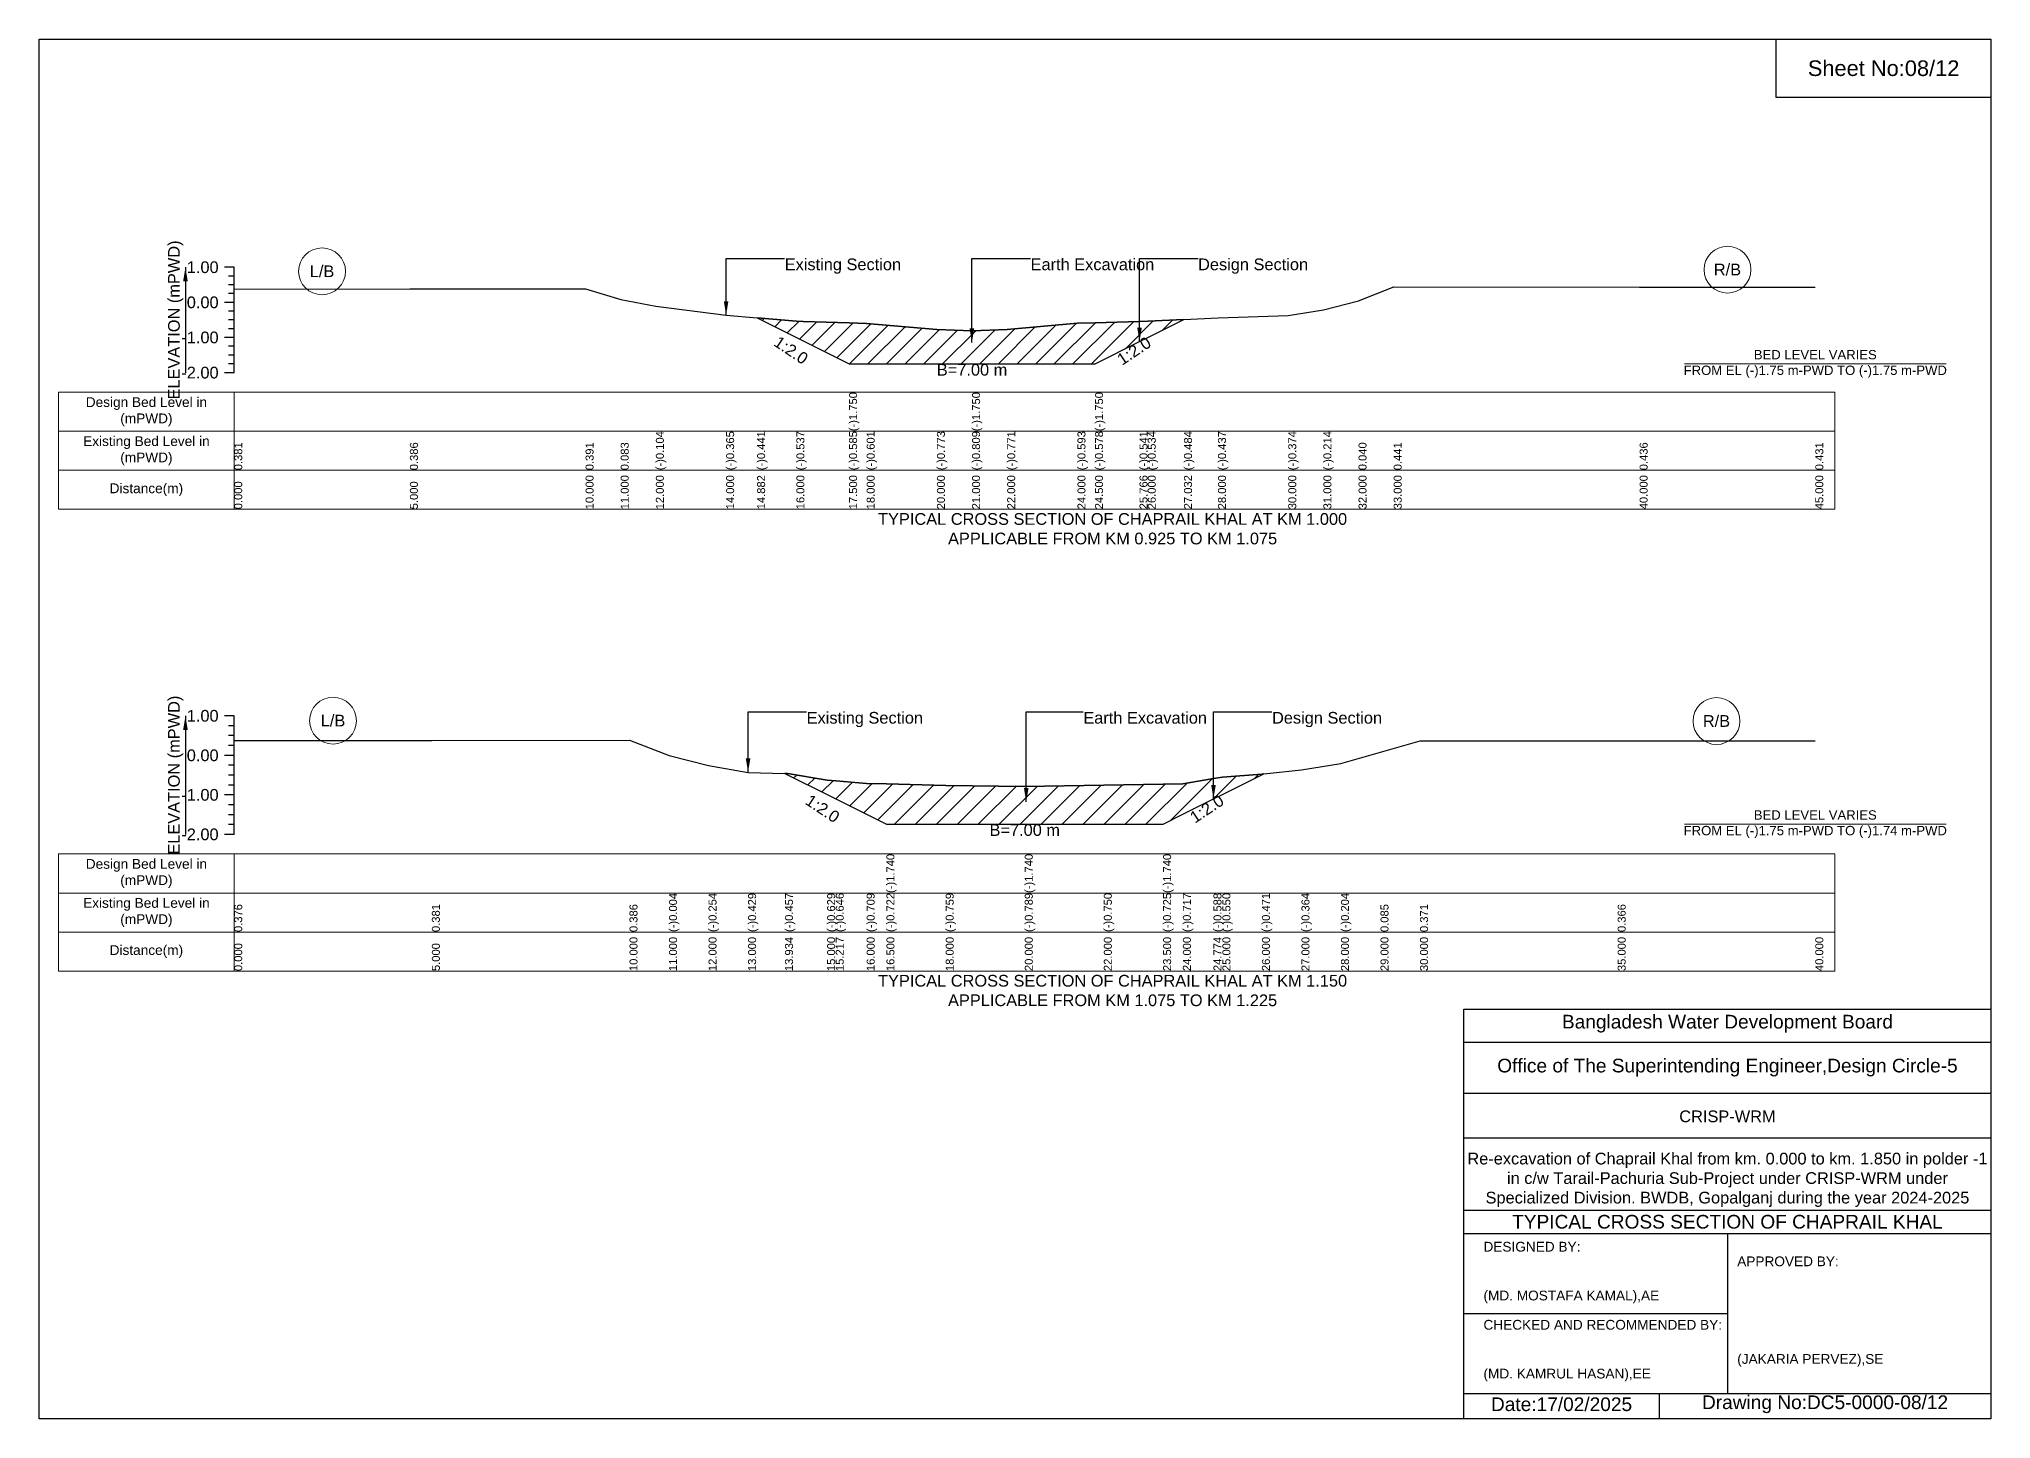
# Model space of a CAD drawing. Header units: inches. Extents: x 91000 to 218000, y -5656 to 0.
# Drawn here: x 170000 to 178000, y -5656 to 0 of the extents above; entities that cross this region are included whole.
import ezdxf

# ---------------------------------------------------------------- set-up
doc = ezdxf.new("R2010")
doc.units = ezdxf.units.IN
doc.header["$LTSCALE"] = 7
doc.header["$MEASUREMENT"] = 0
for name, color, linetype, lineweight in [('Cross section Data Border', 7, 'Continuous', 9), ('Cross Section Labels', 7, 'Continuous', 9), ('Existing_Bed_Level for Xsection', 7, 'Continuous', 25)]:
    doc.layers.add(name, color=color, linetype=linetype, lineweight=lineweight)
doc.styles.get("Standard").update_dxf_attribs({"font": 'arial.ttf'})
doc.dimstyles.get("Standard").update_dxf_attribs({"dimtxt": 0.18, "dimasz": 0.18, "dimexe": 0.18, "dimexo": 0.0625, "dimgap": 0.09, "dimtad": 0, "dimtih": 1, "dimtoh": 1, "dimdec": 4, "dimzin": 0, "dimdsep": 46, "dimtxsty": 'Standard', "dimcen": 0.09, "dimadec": 0, "dimazin": 0, "dimtfac": 1, "dimtdec": 4, "dimtofl": 0, "dimtmove": 0, "dimatfit": 3, "dimfxl": 1, "dimtolj": 1, "dimtzin": 0, "dimarcsym": 0})

msp = doc.modelspace()

# ---------------------------------------------------------------- hatches: boundary and pattern name
at = {"layer": 'Existing_Bed_Level for Xsection'}
h = msp.add_hatch(dxfattribs=at)
h.set_pattern_fill('ANSI31', color=256, scale=432, style=0)
h.paths.add_polyline_path([(172943, -1143), (173104, -1223.5), (173131.5, -1237.2), (173320, -1331.5), (173392, -1331.5), (173680, -1331.5), (173824, -1331.5), (173968, -1331.5), (174256, -1331.5), (174328, -1331.5), (174510.3, -1240.3), (174544, -1223.5), (174692.6, -1149.2), (174544, -1156.4), (174510.3, -1157.4), (174328, -1162.8), (174256, -1164.9), (173968, -1190.5), (173824, -1196), (173680, -1190.8), (173392, -1166), (173320, -1163.7), (173131.5, -1157.7), (173104, -1156.8)])
h = msp.add_hatch(dxfattribs=at)
h.set_pattern_fill('ANSI31', color=256, scale=486, style=0)
h.paths.add_polyline_path([(173057.3, -3010.2), (173068, -3015.6), (173230, -3096.6), (173265.2, -3114.1), (173392, -3177.6), (173473, -3218.1), (173716, -3218.1), (174040, -3218.1), (174364, -3218.1), (174607, -3218.1), (174688, -3177.6), (174813.4, -3114.9), (174850, -3096.6), (175012, -3015.6), (175019.8, -3011.6), (175012, -3012.5), (174850, -3025.3), (174813.4, -3031.4), (174688, -3052.3), (174607, -3053.7), (174364, -3057.7), (174040, -3064), (173716, -3059.1), (173473, -3053.1), (173392, -3051), (173265.2, -3040.9), (173230, -3038.1), (173068, -3010.5)])

# ---------------------------------------------------------------- linework, layer by layer
for points in [[(170000, 0), (178000, 0), (178000, -5656), (170000, -5656)], [(177120, 0), (178000, 0), (178000, -240), (177120, -240)]]:
    msp.add_lwpolyline(points, close=True)
for points in [[(175840, -5656), (175840, -3976), (178000, -3976)], [(175840, -4112), (178000, -4112)], [(175840, -4320), (178000, -4320)], [(175840, -4504), (178000, -4504)], [(175840, -4800), (178000, -4800)], [(175840, -4896), (178000, -4896)], [(176920, -4896), (176920, -5552)], [(175840, -5224), (176920, -5224)], [(175840, -5552), (178000, -5552)], [(176640, -5552), (176640, -5656)]]:
    msp.add_lwpolyline(points)
at = {"layer": 'Cross section Data Border'}
for points in [[(170080, -1447.5), (177360, -1447.5), (177360, -1927.5), (170080, -1927.5)], [(170080, -3340.2), (177360, -3340.2), (177360, -3820.2), (170080, -3820.2)]]:
    msp.add_lwpolyline(points, close=True, dxfattribs=at)
for points in [[(170800, -1447.5), (170800, -1927.5)], [(170080, -1607.5), (177360, -1607.5)], [(170080, -1767.5), (177360, -1767.5)], [(170800, -3340.2), (170800, -3820.2)], [(170080, -3500.2), (177360, -3500.2)], [(170080, -3660.2), (177360, -3660.2)]]:
    msp.add_lwpolyline(points, dxfattribs=at)
at = {"layer": 'Cross Section Labels'}
for points in [[(176744.2, -1331.5), (177815.8, -1331.5)], [(176744.2, -3218.1), (177815.8, -3218.1)]]:
    msp.add_lwpolyline(points, dxfattribs=at)
for centre in [(171160, -952.3), (176920, -945.1), (171205, -2793.9), (176875, -2795.5)]:
    msp.add_circle(centre, 96, dxfattribs=at)
at = {"layer": 'Existing_Bed_Level for Xsection'}
for points in [[(170800, -935.5), (170760, -935.5)], [(170800, -1367.5), (170800, -1223.5), (170800, -1079.5), (170800, -935.5)], [(170800, -971.5), (170776, -971.5)], [(170800, -1007.5), (170776, -1007.5)], [(170800, -1024.6), (171520, -1023.9), (172240, -1023.2), (172384, -1067.6), (172528, -1094.5), (172816, -1132.1), (172943, -1143), (173104, -1156.8), (173131.5, -1157.7), (173320, -1163.7), (173320, -1163.7), (173392, -1166), (173680, -1190.8), (173824, -1196), (173824, -1196), (173968, -1190.5), (174256, -1164.9), (174328, -1162.8), (174328, -1162.8), (174510.3, -1157.4), (174544, -1156.4), (174692.6, -1149.2), (174832, -1142.4), (175120, -1133.4), (175264, -1110.3), (175408, -1073.7), (175552, -1016), (176560, -1016.7), (177280, -1017.4)], [(170800, -1079.5), (170760, -1079.5)], [(170800, -1043.5), (170776, -1043.5)], [(170800, -1115.5), (170776, -1115.5)], [(170800, -1151.5), (170776, -1151.5)], [(170800, -1187.5), (170776, -1187.5)], [(170800, -1223.5), (170760, -1223.5)], [(170800, -1259.5), (170776, -1259.5)], [(170800, -1295.5), (170776, -1295.5)], [(170800, -1331.5), (170776, -1331.5)], [(170800, -1367.5), (170760, -1367.5)], [(170800, -2774.2), (170760, -2774.2)], [(170800, -3260.2), (170800, -3098.2), (170800, -2936.2), (170800, -2774.2)], [(170800, -2814.7), (170776, -2814.7)], [(170800, -2855.2), (170776, -2855.2)], [(170800, -2875.3), (171610, -2874.5), (172420, -2873.7), (172582, -2936.8), (172744, -2977.3), (172906, -3005.7), (173057.3, -3010.2), (173068, -3010.5), (173230, -3038.1), (173265.2, -3040.9), (173392, -3051), (173473, -3053.1), (173473, -3053.1), (173716, -3059.1), (174040, -3064), (174040, -3064), (174364, -3057.7), (174607, -3053.7), (174607, -3053.7), (174688, -3052.3), (174813.4, -3031.4), (174850, -3025.3), (175012, -3012.5), (175019.8, -3011.6), (175174, -2995.2), (175336, -2969.2), (175498, -2922.4), (175660, -2876.1), (176470, -2876.9), (177280, -2876.1)], [(170800, -2936.2), (170760, -2936.2)], [(170800, -2895.7), (170776, -2895.7)], [(170800, -2976.7), (170776, -2976.7)], [(170800, -3017.2), (170776, -3017.2)], [(170800, -3098.2), (170760, -3098.2)], [(170800, -3057.7), (170776, -3057.7)], [(170800, -3138.7), (170776, -3138.7)], [(170800, -3179.2), (170776, -3179.2)], [(170800, -3260.2), (170760, -3260.2)], [(170800, -3219.7), (170776, -3219.7)]]:
    msp.add_lwpolyline(points, dxfattribs=at)
for points in [[(172943, -1143), (172943, -1143), (173104, -1223.5), (173131.5, -1237.2), (173320, -1331.5), (173320, -1331.5), (173392, -1331.5), (173680, -1331.5), (173824, -1331.5), (173824, -1331.5), (173968, -1331.5), (174256, -1331.5), (174328, -1331.5), (174328, -1331.5), (174510.3, -1240.3), (174544, -1223.5), (174692.6, -1149.2), (174544, -1156.4), (174510.3, -1157.4), (174328, -1162.8), (174328, -1162.8), (174256, -1164.9), (173968, -1190.5), (173824, -1196), (173824, -1196), (173680, -1190.8), (173392, -1166), (173320, -1163.7), (173320, -1163.7), (173131.5, -1157.7), (173104, -1156.8), (172943, -1143)], [(173057.3, -3010.2), (173057.3, -3010.2), (173068, -3015.6), (173230, -3096.6), (173265.2, -3114.1), (173392, -3177.6), (173473, -3218.1), (173473, -3218.1), (173716, -3218.1), (174040, -3218.1), (174040, -3218.1), (174364, -3218.1), (174607, -3218.1), (174607, -3218.1), (174688, -3177.6), (174813.4, -3114.9), (174850, -3096.6), (175012, -3015.6), (175019.8, -3011.6), (175019.8, -3011.6), (175019.8, -3011.6), (175012, -3012.5), (174850, -3025.3), (174813.4, -3031.4), (174688, -3052.3), (174607, -3053.7), (174607, -3053.7), (174364, -3057.7), (174040, -3064), (174040, -3064), (173716, -3059.1), (173473, -3053.1), (173473, -3053.1), (173392, -3051), (173265.2, -3040.9), (173230, -3038.1), (173068, -3010.5), (173057.3, -3010.2)]]:
    msp.add_lwpolyline(points, close=True, dxfattribs=at)

# ---------------------------------------------------------------- texts
at = {"attachment_point": 5}
for s, insert, char_height in [('Sheet No:08/12', (177560, -120), 64), ('Bangladesh Water Development Board', (176920, -4036), 56), ('Office of The Superintending Engineer,Design Circle-5', (176920, -4216), 56)]:
    msp.add_mtext(s, dxfattribs=dict(at, insert=insert, char_height=char_height))
for s, insert, char_height, width, attachment_point in [('CRISP-WRM', (176920, -4416), 48, 2240, 5), ('Re-excavation of Chaprail Khal from km. 0.000 to km. 1.850 in polder -1  in c/w Tarail-Pachuria Sub-Project under CRISP-WRM under Specialized Division. BWDB, Gopalganj during the year 2024-2025', (176920, -4676), 48, 2160, 5), ('TYPICAL CROSS SECTION OF CHAPRAIL KHAL', (176920, -4848), 56, 2240, 5), ('DESIGNED BY:^J^J^J(MD. MOSTAFA KAMAL),AE', (175920, -5056), 40, 1120, 4), ('APPROVED BY:^J^J^J^J^J^J(JAKARIA PERVEZ),SE', (176960, -5216), 40, 1120, 4), ('CHECKED AND RECOMMENDED BY:^J^J^J(MD. KAMRUL HASAN),EE', (175920, -5376), 40, 1120, 4), ('Date:17/02/2025', (176240, -5596), 56, 1120, 5), ('Drawing No:DC5-0000-08/12', (177320, -5596), 56, 1760, 5)]:
    msp.add_mtext(s, dxfattribs=dict(insert=insert, char_height=char_height, width=width, attachment_point=attachment_point))
at = {"layer": 'Cross section Data Border', "char_height": 40, "width": 640, "attachment_point": 5}
for s, insert in [('Design Bed Level in (mPWD)', (170440, -1527.5)), ('Existing Bed Level in (mPWD)', (170440, -1687.5)), ('Distance(m)', (170440, -1847.5)), ('Design Bed Level in (mPWD)', (170440, -3420.2)), ('Existing Bed Level in (mPWD)', (170440, -3580.2)), ('Distance(m)', (170440, -3740.2))]:
    msp.add_mtext(s, dxfattribs=dict(at, insert=insert))
at = {"layer": 'Cross Section Labels'}
for s, insert, char_height, attachment_point in [('L/B', (171160, -952.3), 48, 5), ('Existing Section', (173056, -899.5), 48, 1), ('Earth Excavation', (174064, -899.5), 48, 1), ('Design Section', (174750.3, -899.5), 48, 1), ('R/B', (176920, -945.1), 48, 5), ('BED LEVEL VARIES ^JFROM EL (-)1.75 m-PWD TO (-)1.75 m-PWD', (177280, -1331.5), 38.4, 5), ('B=7.00 m', (173824, -1331.5), 48, 2), ('TYPICAL CROSS SECTION OF CHAPRAIL KHAL AT KM 1.000^JAPPLICABLE FROM KM 0.925 TO KM 1.075', (174400, -2007.5), 48, 5), ('L/B', (171205, -2793.9), 48, 5), ('Existing Section', (173146, -2758), 48, 1), ('Earth Excavation', (174280, -2758), 48, 1), ('Design Section', (175053.4, -2758), 48, 1), ('R/B', (176875, -2795.5), 48, 5), ('BED LEVEL VARIES ^JFROM EL (-)1.75 m-PWD TO (-)1.74 m-PWD', (177280, -3218.1), 38.4, 5), ('B=7.00 m', (174040, -3218.1), 48, 2), ('TYPICAL CROSS SECTION OF CHAPRAIL KHAL AT KM 1.150^JAPPLICABLE FROM KM 1.075 TO KM 1.225', (174400, -3900.2), 48, 5)]:
    msp.add_mtext(s, dxfattribs=dict(at, insert=insert, char_height=char_height, attachment_point=attachment_point))
at = {"layer": 'Cross Section Labels', "char_height": 48, "attachment_point": 2}
for insert, rotation in [((173095.5, -1255.2), 326.30993), ((174474.3, -1258.3), 33.69007), ((173224.7, -3134.4), 326.30993), ((174772.9, -3135.1), 33.69007)]:
    msp.add_mtext('1:2.0', dxfattribs=dict(at, insert=insert, rotation=rotation))
at = {"layer": 'Existing_Bed_Level for Xsection', "rotation": 90}
for s, insert, char_height, attachment_point in [('ELEVATION (mPWD)', (170560, -1151.5), 48, 5), ('(-)1.750', (173320, -1607.5), 32.8, 1), ('(-)1.750', (173824, -1607.5), 32.8, 1), ('(-)1.750', (174328, -1607.5), 32.8, 1), ('0.381', (170800, -1767.5), 32.8, 1), ('0.386', (171520, -1767.5), 32.8, 1), ('0.391', (172240, -1767.5), 32.8, 1), ('0.083', (172384, -1767.5), 32.8, 1), ('(-)0.104', (172528, -1767.5), 32.8, 1), ('(-)0.365', (172816, -1767.5), 32.8, 1), ('(-)0.441', (172943, -1767.5), 32.8, 1), ('(-)0.537', (173104, -1767.5), 32.8, 1), ('(-)0.585', (173320, -1767.5), 32.8, 1), ('(-)0.601', (173392, -1767.5), 32.8, 1), ('(-)0.773', (173680, -1767.5), 32.8, 1), ('(-)0.809', (173824, -1767.5), 32.8, 1), ('(-)0.771', (173968, -1767.5), 32.8, 1), ('(-)0.593', (174256, -1767.5), 32.8, 1), ('(-)0.578', (174328, -1767.5), 32.8, 1), ('(-)0.541', (174510.3, -1767.5), 32.8, 1), ('(-)0.534', (174544, -1767.5), 32.8, 1), ('(-)0.484', (174692.6, -1767.5), 32.8, 1), ('(-)0.437', (174832, -1767.5), 32.8, 1), ('(-)0.374', (175120, -1767.5), 32.8, 1), ('(-)0.214', (175264, -1767.5), 32.8, 1), ('0.040', (175408, -1767.5), 32.8, 1), ('0.441', (175552, -1767.5), 32.8, 1), ('0.436', (176560, -1767.5), 32.8, 1), ('0.431', (177280, -1767.5), 32.8, 1), ('0.000', (170800, -1927.5), 32.8, 1), ('5.000', (171520, -1927.5), 32.8, 1), ('10.000', (172240, -1927.5), 32.8, 1), ('11.000', (172384, -1927.5), 32.8, 1), ('12.000', (172528, -1927.5), 32.8, 1), ('14.000', (172816, -1927.5), 32.8, 1), ('14.882', (172943, -1927.5), 32.8, 1), ('16.000', (173104, -1927.5), 32.8, 1), ('17.500', (173320, -1927.5), 32.8, 1), ('18.000', (173392, -1927.5), 32.8, 1), ('20.000', (173680, -1927.5), 32.8, 1), ('21.000', (173824, -1927.5), 32.8, 1), ('22.000', (173968, -1927.5), 32.8, 1), ('24.000', (174256, -1927.5), 32.8, 1), ('24.500', (174328, -1927.5), 32.8, 1), ('25.766', (174510.3, -1927.5), 32.8, 1), ('26.000', (174544, -1927.5), 32.8, 1), ('27.032', (174692.6, -1927.5), 32.8, 1), ('28.000', (174832, -1927.5), 32.8, 1), ('30.000', (175120, -1927.5), 32.8, 1), ('31.000', (175264, -1927.5), 32.8, 1), ('32.000', (175408, -1927.5), 32.8, 1), ('33.000', (175552, -1927.5), 32.8, 1), ('40.000', (176560, -1927.5), 32.8, 1), ('45.000', (177280, -1927.5), 32.8, 1), ('ELEVATION (mPWD)', (170560, -3017.2), 48, 5), ('(-)1.740', (173473, -3500.2), 32.8, 1), ('(-)1.740', (174040, -3500.2), 32.8, 1), ('(-)1.740', (174607, -3500.2), 32.8, 1), ('(-)0.004', (172582, -3660.2), 32.8, 1), ('(-)0.254', (172744, -3660.2), 32.8, 1), ('(-)0.429', (172906, -3660.2), 32.8, 1), ('(-)0.457', (173057.3, -3660.2), 32.8, 1), ('(-)0.629', (173230, -3660.2), 32.8, 1), ('(-)0.646', (173265.2, -3660.2), 32.8, 1), ('(-)0.709', (173392, -3660.2), 32.8, 1), ('(-)0.722', (173473, -3660.2), 32.8, 1), ('(-)0.759', (173716, -3660.2), 32.8, 1), ('(-)0.789', (174040, -3660.2), 32.8, 1), ('(-)0.750', (174364, -3660.2), 32.8, 1), ('(-)0.725', (174607, -3660.2), 32.8, 1), ('(-)0.717', (174688, -3660.2), 32.8, 1), ('(-)0.588', (174813.4, -3660.2), 32.8, 1), ('(-)0.550', (174850, -3660.2), 32.8, 1), ('(-)0.471', (175012, -3660.2), 32.8, 1), ('(-)0.364', (175174, -3660.2), 32.8, 1), ('(-)0.204', (175336, -3660.2), 32.8, 1), ('0.376', (170800, -3660.2), 32.8, 1), ('0.381', (171610, -3660.2), 32.8, 1), ('0.386', (172420, -3660.2), 32.8, 1), ('0.085', (175498, -3660.2), 32.8, 1), ('0.371', (175660, -3660.2), 32.8, 1), ('0.366', (176470, -3660.2), 32.8, 1), ('0.000', (170800, -3820.2), 32.8, 1), ('5.000', (171610, -3820.2), 32.8, 1), ('10.000', (172420, -3820.2), 32.8, 1), ('11.000', (172582, -3820.2), 32.8, 1), ('12.000', (172744, -3820.2), 32.8, 1), ('13.000', (172906, -3820.2), 32.8, 1), ('13.934', (173057.3, -3820.2), 32.8, 1), ('15.000', (173230, -3820.2), 32.8, 1), ('15.217', (173265.2, -3820.2), 32.8, 1), ('16.000', (173392, -3820.2), 32.8, 1), ('16.500', (173473, -3820.2), 32.8, 1), ('18.000', (173716, -3820.2), 32.8, 1), ('20.000', (174040, -3820.2), 32.8, 1), ('22.000', (174364, -3820.2), 32.8, 1), ('23.500', (174607, -3820.2), 32.8, 1), ('24.000', (174688, -3820.2), 32.8, 1), ('24.774', (174813.4, -3820.2), 32.8, 1), ('25.000', (174850, -3820.2), 32.8, 1), ('26.000', (175012, -3820.2), 32.8, 1), ('27.000', (175174, -3820.2), 32.8, 1), ('28.000', (175336, -3820.2), 32.8, 1), ('29.000', (175498, -3820.2), 32.8, 1), ('30.000', (175660, -3820.2), 32.8, 1), ('35.000', (176470, -3820.2), 32.8, 1), ('40.000', (177280, -3820.2), 32.8, 1)]:
    msp.add_mtext(s, dxfattribs=dict(at, insert=insert, char_height=char_height, attachment_point=attachment_point))
at = {"layer": 'Existing_Bed_Level for Xsection', "char_height": 48, "attachment_point": 6}
for s, insert in [('1.00', (170736, -935.5)), ('0.00', (170736, -1079.5)), ('-1.00', (170736, -1223.5)), ('-2.00', (170736, -1367.5)), ('1.00', (170736, -2774.2)), ('0.00', (170736, -2936.2)), ('-1.00', (170736, -3098.2)), ('-2.00', (170736, -3260.2))]:
    msp.add_mtext(s, dxfattribs=dict(at, insert=insert))

# ---------------------------------------------------------------- leaders
at = {"layer": 'Cross Section Labels', "annotation_type": 0, "has_hookline": 1, "hookline_direction": 0}
for points, text_width in [([(172816, -1132.1), (172816, -899.5), (173055.9, -899.5)], 467.2), ([(173823.4, -1243.9), (173823.4, -899.5), (174063.9, -899.5)], 497), ([(174510.3, -1240.3), (174510.3, -899.5), (174750.2, -899.5)], 441.2), ([(172906, -3005.7), (172906, -2758), (173145.9, -2758)], 467.2), ([(174046, -3127.2), (174046, -2758), (174279.9, -2758)], 497), ([(174813.4, -3114.9), (174813.4, -2758), (175053.3, -2758)], 441.2)]:
    msp.add_leader(points, dimstyle='Standard', override={"dimasz": 57.6}, dxfattribs=dict(at, text_width=text_width))
at = {"layer": 'Existing_Bed_Level for Xsection'}
for points in [[(170600, -935.5), (170600, -1367.5)], [(170600, -2774.2), (170600, -3260.2)]]:
    msp.add_leader(points, dimstyle='Standard', override={"dimasz": 57.6}, dxfattribs=at)

doc.saveas('drawing.dxf')
